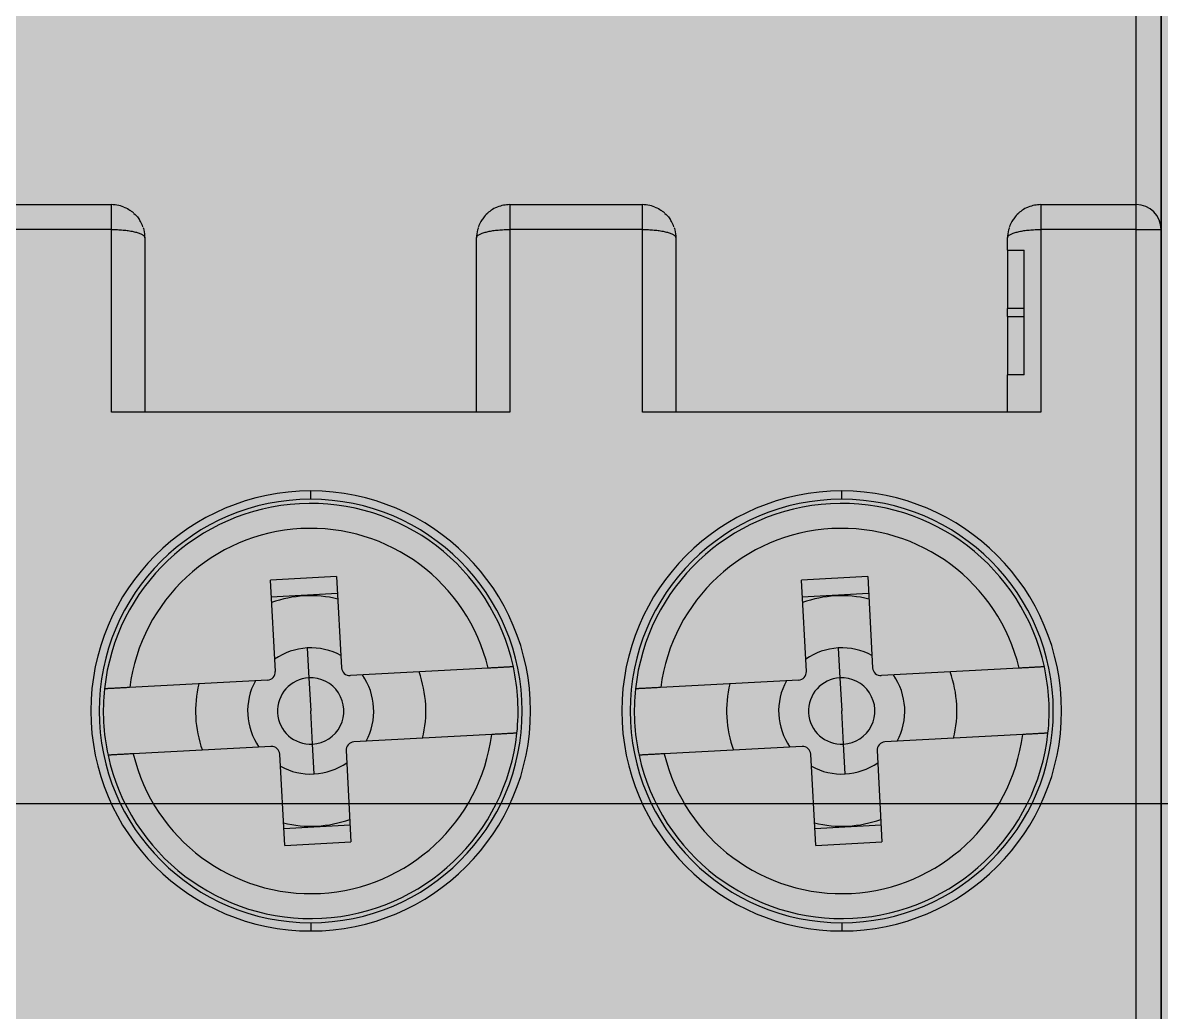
# Model space of a CAD drawing. Extents: x -20 to 2016, y -5898 to 916.
# Drawn here: x 1379.66 to 1393.38, y 655.1 to 667.02 of the extents above; entities that cross this region are included whole.
import ezdxf

# ---------------------------------------------------------------- set-up
doc = ezdxf.new("R2010")
doc.units = 0
doc.layers.add('MAIN-1', color=7, linetype='Continuous')
doc.layers.add('SYMS', color=7, linetype='Continuous')

msp = doc.modelspace()

# ---------------------------------------------------------------- hatches: boundary and pattern name
at = {"layer": 'SYMS', "true_color": 0x636466}
h = msp.add_hatch(color=251, dxfattribs=at)
h.dxf.hatch_style = 1
h.paths.add_polyline_path([(1399.586, 683.552), (1393.381, 683.552), (1393.381, 595.709), (1399.586, 595.709)])
h = msp.add_hatch(color=251, dxfattribs=at)
h.dxf.hatch_style = 1
h.paths.add_polyline_path([(1366.481, 597.033), (1393.381, 597.033), (1393.381, 676.033), (1366.481, 676.033)])

# ---------------------------------------------------------------- linework, layer by layer
at = {"layer": 'MAIN-1'}
for p, q in [((1393.081, 664.833), (1393.081, 675.733)), ((1393.381, 675.733), (1393.381, 664.533)), ((1379.131, 664.833), (1380.731, 664.833)), ((1380.752, 664.832), (1380.731, 664.833)), ((1380.731, 664.533), (1380.731, 664.833)), ((1380.774, 664.83), (1380.752, 664.832)), ((1380.795, 664.827), (1380.774, 664.83)), ((1380.817, 664.823), (1380.795, 664.827)), ((1380.838, 664.818), (1380.817, 664.823)), ((1380.858, 664.812), (1380.838, 664.818)), ((1380.879, 664.804), (1380.858, 664.812)), ((1380.879, 664.804), (1380.891, 664.799)), ((1380.891, 664.799), (1380.904, 664.793)), ((1385.37, 664.799), (1385.358, 664.793)), ((1385.38, 664.803), (1385.37, 664.799)), ((1385.398, 664.81), (1385.38, 664.803)), ((1385.417, 664.816), (1385.398, 664.81)), ((1385.435, 664.821), (1385.417, 664.816)), ((1385.454, 664.825), (1385.435, 664.821)), ((1385.473, 664.828), (1385.454, 664.825)), ((1385.492, 664.831), (1385.473, 664.828)), ((1385.512, 664.832), (1385.492, 664.831)), ((1385.531, 664.833), (1385.512, 664.832)), ((1385.531, 664.833), (1387.131, 664.833)), ((1385.531, 664.833), (1385.531, 664.533)), ((1387.152, 664.832), (1387.131, 664.833)), ((1387.131, 664.533), (1387.131, 664.833)), ((1387.174, 664.83), (1387.152, 664.832)), ((1387.195, 664.827), (1387.174, 664.83)), ((1387.217, 664.823), (1387.195, 664.827)), ((1387.238, 664.818), (1387.217, 664.823)), ((1387.258, 664.812), (1387.238, 664.818)), ((1387.279, 664.804), (1387.258, 664.812)), ((1387.279, 664.804), (1387.291, 664.799)), ((1387.291, 664.799), (1387.304, 664.793)), ((1391.77, 664.799), (1391.758, 664.793)), ((1391.78, 664.803), (1391.77, 664.799)), ((1391.798, 664.81), (1391.78, 664.803)), ((1391.817, 664.816), (1391.798, 664.81)), ((1391.835, 664.821), (1391.817, 664.816)), ((1391.854, 664.825), (1391.835, 664.821)), ((1391.873, 664.828), (1391.854, 664.825)), ((1391.892, 664.831), (1391.873, 664.828)), ((1391.912, 664.832), (1391.892, 664.831)), ((1391.931, 664.833), (1391.912, 664.832)), ((1391.931, 664.833), (1393.081, 664.833)), ((1391.931, 664.833), (1391.931, 664.533)), ((1393.081, 664.533), (1393.081, 664.833)), ((1380.904, 664.793), (1380.923, 664.784)), ((1380.923, 664.784), (1380.941, 664.773)), ((1380.941, 664.773), (1380.951, 664.767)), ((1380.951, 664.767), (1380.957, 664.762)), ((1380.965, 664.757), (1380.957, 664.762)), ((1380.972, 664.751), (1380.965, 664.757)), ((1380.98, 664.746), (1380.972, 664.751)), ((1380.987, 664.74), (1380.98, 664.746)), ((1380.994, 664.734), (1380.987, 664.74)), ((1381.001, 664.727), (1380.994, 664.734)), ((1381.001, 664.727), (1381.015, 664.714)), ((1381.015, 664.714), (1381.028, 664.7)), ((1381.028, 664.7), (1381.042, 664.684)), ((1381.042, 664.684), (1381.058, 664.663)), ((1381.058, 664.663), (1381.067, 664.649)), ((1381.071, 664.643), (1381.062, 664.657)), ((1381.067, 664.649), (1381.062, 664.657)), ((1385.2, 664.657), (1385.191, 664.643)), ((1385.204, 664.663), (1385.194, 664.649)), ((1385.194, 664.649), (1385.2, 664.657)), ((1385.22, 664.684), (1385.204, 664.663)), ((1385.234, 664.7), (1385.22, 664.684)), ((1385.247, 664.714), (1385.234, 664.7)), ((1385.261, 664.727), (1385.247, 664.714)), ((1385.267, 664.734), (1385.261, 664.727)), ((1385.275, 664.74), (1385.267, 664.734)), ((1385.282, 664.746), (1385.275, 664.74)), ((1385.289, 664.751), (1385.282, 664.746)), ((1385.297, 664.757), (1385.289, 664.751)), ((1385.304, 664.762), (1385.297, 664.757)), ((1385.311, 664.767), (1385.304, 664.762)), ((1385.321, 664.773), (1385.311, 664.767)), ((1385.339, 664.784), (1385.321, 664.773)), ((1385.358, 664.793), (1385.339, 664.784)), ((1387.304, 664.793), (1387.323, 664.784)), ((1387.323, 664.784), (1387.341, 664.773)), ((1387.341, 664.773), (1387.351, 664.767)), ((1387.351, 664.767), (1387.357, 664.762)), ((1387.365, 664.757), (1387.357, 664.762)), ((1387.372, 664.751), (1387.365, 664.757)), ((1387.38, 664.746), (1387.372, 664.751)), ((1387.387, 664.74), (1387.38, 664.746)), ((1387.394, 664.734), (1387.387, 664.74)), ((1387.401, 664.727), (1387.394, 664.734)), ((1387.401, 664.727), (1387.415, 664.714)), ((1387.415, 664.714), (1387.428, 664.7)), ((1387.428, 664.7), (1387.442, 664.684)), ((1387.442, 664.684), (1387.458, 664.663)), ((1387.458, 664.663), (1387.467, 664.649)), ((1387.471, 664.643), (1387.462, 664.657)), ((1387.467, 664.649), (1387.462, 664.657)), ((1391.6, 664.657), (1391.591, 664.643)), ((1391.604, 664.663), (1391.594, 664.649)), ((1391.594, 664.649), (1391.6, 664.657)), ((1391.62, 664.684), (1391.604, 664.663)), ((1391.634, 664.7), (1391.62, 664.684)), ((1391.647, 664.714), (1391.634, 664.7)), ((1391.661, 664.727), (1391.647, 664.714)), ((1391.667, 664.734), (1391.661, 664.727)), ((1391.675, 664.74), (1391.667, 664.734)), ((1391.682, 664.746), (1391.675, 664.74)), ((1391.689, 664.751), (1391.682, 664.746)), ((1391.697, 664.757), (1391.689, 664.751)), ((1391.704, 664.762), (1391.697, 664.757)), ((1391.711, 664.767), (1391.704, 664.762)), ((1391.721, 664.773), (1391.711, 664.767)), ((1391.739, 664.784), (1391.721, 664.773)), ((1391.758, 664.793), (1391.739, 664.784)), ((1380.731, 664.533), (1379.131, 664.533)), ((1380.731, 662.333), (1380.731, 664.533)), ((1380.731, 664.533), (1380.748, 664.532)), ((1380.748, 664.532), (1380.766, 664.532)), ((1380.766, 664.532), (1380.784, 664.532)), ((1380.784, 664.532), (1380.801, 664.531)), ((1380.801, 664.531), (1380.818, 664.53)), ((1380.818, 664.53), (1380.835, 664.529)), ((1380.835, 664.529), (1380.852, 664.528)), ((1380.852, 664.528), (1380.869, 664.526)), ((1380.869, 664.526), (1380.886, 664.525)), ((1380.886, 664.525), (1380.902, 664.523)), ((1380.902, 664.523), (1380.918, 664.521)), ((1380.918, 664.521), (1380.933, 664.519)), ((1381.08, 664.628), (1381.071, 664.643)), ((1381.088, 664.613), (1381.08, 664.628)), ((1381.096, 664.597), (1381.088, 664.613)), ((1381.102, 664.581), (1381.096, 664.597)), ((1381.108, 664.565), (1381.102, 664.581)), ((1381.11, 664.559), (1381.114, 664.547)), ((1381.114, 664.547), (1381.119, 664.528)), ((1381.119, 664.528), (1381.125, 664.503)), ((1385.142, 664.528), (1385.137, 664.503)), ((1385.148, 664.547), (1385.142, 664.528)), ((1385.151, 664.559), (1385.148, 664.547)), ((1385.159, 664.581), (1385.153, 664.564)), ((1385.166, 664.597), (1385.159, 664.581)), ((1385.174, 664.613), (1385.166, 664.597)), ((1385.182, 664.628), (1385.174, 664.613)), ((1385.191, 664.643), (1385.182, 664.628)), ((1385.328, 664.519), (1385.344, 664.521)), ((1385.344, 664.521), (1385.36, 664.523)), ((1385.36, 664.523), (1385.376, 664.525)), ((1385.376, 664.525), (1385.392, 664.526)), ((1385.392, 664.526), (1385.409, 664.528)), ((1385.409, 664.528), (1385.426, 664.529)), ((1385.426, 664.529), (1385.443, 664.53)), ((1385.443, 664.53), (1385.461, 664.531)), ((1385.461, 664.531), (1385.478, 664.532)), ((1385.478, 664.532), (1385.496, 664.532)), ((1385.496, 664.532), (1385.513, 664.532)), ((1385.513, 664.532), (1385.531, 664.533)), ((1387.131, 664.533), (1385.531, 664.533)), ((1385.531, 664.533), (1385.531, 662.333)), ((1387.131, 662.333), (1387.131, 664.533)), ((1387.131, 664.533), (1387.148, 664.532)), ((1387.148, 664.532), (1387.166, 664.532)), ((1387.166, 664.532), (1387.184, 664.532)), ((1387.184, 664.532), (1387.201, 664.531)), ((1387.201, 664.531), (1387.218, 664.53)), ((1387.218, 664.53), (1387.235, 664.529)), ((1387.235, 664.529), (1387.252, 664.528)), ((1387.252, 664.528), (1387.269, 664.526)), ((1387.269, 664.526), (1387.286, 664.525)), ((1387.286, 664.525), (1387.302, 664.523)), ((1387.302, 664.523), (1387.318, 664.521)), ((1387.318, 664.521), (1387.333, 664.519)), ((1387.48, 664.628), (1387.471, 664.643)), ((1387.488, 664.613), (1387.48, 664.628)), ((1387.496, 664.597), (1387.488, 664.613)), ((1387.502, 664.581), (1387.496, 664.597)), ((1387.508, 664.565), (1387.502, 664.581)), ((1387.51, 664.559), (1387.514, 664.547)), ((1387.514, 664.547), (1387.519, 664.528)), ((1387.519, 664.528), (1387.525, 664.503)), ((1391.542, 664.528), (1391.537, 664.503)), ((1391.548, 664.547), (1391.542, 664.528)), ((1391.551, 664.559), (1391.548, 664.547)), ((1391.559, 664.581), (1391.553, 664.564)), ((1391.566, 664.597), (1391.559, 664.581)), ((1391.574, 664.613), (1391.566, 664.597)), ((1391.582, 664.628), (1391.574, 664.613)), ((1391.591, 664.643), (1391.582, 664.628)), ((1391.728, 664.519), (1391.744, 664.521)), ((1391.744, 664.521), (1391.76, 664.523)), ((1391.76, 664.523), (1391.776, 664.525)), ((1391.776, 664.525), (1391.792, 664.526)), ((1391.792, 664.526), (1391.809, 664.528)), ((1391.809, 664.528), (1391.826, 664.529)), ((1391.826, 664.529), (1391.843, 664.53)), ((1391.843, 664.53), (1391.861, 664.531)), ((1391.861, 664.531), (1391.878, 664.532)), ((1391.878, 664.532), (1391.896, 664.532)), ((1391.896, 664.532), (1391.913, 664.532)), ((1391.913, 664.532), (1391.931, 664.533)), ((1393.081, 664.533), (1391.931, 664.533)), ((1391.931, 664.533), (1391.931, 662.333)), ((1393.081, 654.933), (1393.081, 664.533)), ((1393.081, 664.533), (1393.381, 664.533)), ((1393.381, 664.533), (1393.381, 654.933)), ((1380.933, 664.519), (1380.949, 664.517)), ((1380.949, 664.517), (1380.963, 664.514)), ((1380.963, 664.514), (1380.978, 664.511)), ((1380.978, 664.511), (1380.991, 664.508)), ((1380.991, 664.508), (1381.005, 664.505)), ((1381.005, 664.505), (1381.018, 664.502)), ((1381.018, 664.502), (1381.03, 664.499)), ((1381.03, 664.499), (1381.041, 664.496)), ((1381.041, 664.496), (1381.053, 664.492)), ((1381.053, 664.492), (1381.063, 664.489)), ((1381.063, 664.489), (1381.073, 664.485)), ((1381.073, 664.485), (1381.082, 664.481)), ((1381.082, 664.481), (1381.09, 664.477)), ((1381.09, 664.477), (1381.098, 664.472)), ((1381.098, 664.472), (1381.105, 664.468)), ((1381.105, 664.468), (1381.111, 664.464)), ((1381.111, 664.464), (1381.116, 664.46)), ((1381.116, 664.46), (1381.12, 664.456)), ((1381.12, 664.456), (1381.124, 664.451)), ((1381.124, 664.451), (1381.127, 664.447)), ((1381.125, 664.503), (1381.128, 664.479)), ((1381.127, 664.447), (1381.129, 664.442)), ((1381.128, 664.479), (1381.13, 664.454)), ((1381.129, 664.442), (1381.13, 664.438)), ((1381.13, 664.454), (1381.131, 664.433)), ((1381.13, 664.438), (1381.131, 664.433)), ((1381.131, 664.433), (1381.131, 662.333)), ((1385.134, 664.479), (1385.131, 664.454)), ((1385.131, 664.454), (1385.131, 664.433)), ((1385.131, 664.438), (1385.132, 664.442)), ((1385.131, 664.433), (1385.131, 664.438)), ((1385.131, 662.333), (1385.131, 664.433)), ((1385.132, 664.442), (1385.135, 664.447)), ((1385.137, 664.503), (1385.134, 664.479)), ((1385.135, 664.447), (1385.137, 664.451)), ((1385.137, 664.451), (1385.141, 664.456)), ((1385.141, 664.456), (1385.146, 664.46)), ((1385.146, 664.46), (1385.151, 664.464)), ((1385.151, 664.464), (1385.157, 664.468)), ((1385.157, 664.468), (1385.164, 664.472)), ((1385.164, 664.472), (1385.172, 664.477)), ((1385.172, 664.477), (1385.18, 664.481)), ((1385.18, 664.481), (1385.189, 664.485)), ((1385.189, 664.485), (1385.199, 664.489)), ((1385.199, 664.489), (1385.209, 664.492)), ((1385.209, 664.492), (1385.22, 664.496)), ((1385.22, 664.496), (1385.232, 664.499)), ((1385.232, 664.499), (1385.244, 664.502)), ((1385.244, 664.502), (1385.257, 664.505)), ((1385.257, 664.505), (1385.27, 664.508)), ((1385.27, 664.508), (1385.284, 664.511)), ((1385.284, 664.511), (1385.298, 664.514)), ((1385.298, 664.514), (1385.313, 664.517)), ((1385.313, 664.517), (1385.328, 664.519)), ((1387.333, 664.519), (1387.349, 664.517)), ((1387.349, 664.517), (1387.363, 664.514)), ((1387.363, 664.514), (1387.378, 664.511)), ((1387.378, 664.511), (1387.391, 664.508)), ((1387.391, 664.508), (1387.405, 664.505)), ((1387.405, 664.505), (1387.418, 664.502)), ((1387.418, 664.502), (1387.43, 664.499)), ((1387.43, 664.499), (1387.441, 664.496)), ((1387.441, 664.496), (1387.453, 664.492)), ((1387.453, 664.492), (1387.463, 664.489)), ((1387.463, 664.489), (1387.473, 664.485)), ((1387.473, 664.485), (1387.482, 664.481)), ((1387.482, 664.481), (1387.49, 664.477)), ((1387.49, 664.477), (1387.498, 664.472)), ((1387.498, 664.472), (1387.505, 664.468)), ((1387.505, 664.468), (1387.511, 664.464)), ((1387.511, 664.464), (1387.516, 664.46)), ((1387.516, 664.46), (1387.52, 664.456)), ((1387.52, 664.456), (1387.524, 664.451)), ((1387.524, 664.451), (1387.527, 664.447)), ((1387.525, 664.503), (1387.528, 664.479)), ((1387.527, 664.447), (1387.529, 664.442)), ((1387.528, 664.479), (1387.53, 664.454)), ((1387.529, 664.442), (1387.53, 664.438)), ((1387.53, 664.454), (1387.531, 664.433)), ((1387.53, 664.438), (1387.531, 664.433)), ((1387.531, 664.433), (1387.531, 662.333)), ((1391.534, 664.479), (1391.531, 664.454)), ((1391.531, 664.454), (1391.531, 664.433)), ((1391.531, 664.438), (1391.532, 664.442)), ((1391.531, 664.433), (1391.531, 664.438)), ((1391.531, 664.283), (1391.531, 664.433)), ((1391.532, 664.442), (1391.535, 664.447)), ((1391.537, 664.503), (1391.534, 664.479)), ((1391.535, 664.447), (1391.537, 664.451)), ((1391.537, 664.451), (1391.541, 664.456)), ((1391.541, 664.456), (1391.546, 664.46)), ((1391.546, 664.46), (1391.551, 664.464)), ((1391.551, 664.464), (1391.557, 664.468)), ((1391.557, 664.468), (1391.564, 664.472)), ((1391.564, 664.472), (1391.572, 664.477)), ((1391.572, 664.477), (1391.58, 664.481)), ((1391.58, 664.481), (1391.589, 664.485)), ((1391.589, 664.485), (1391.599, 664.489)), ((1391.599, 664.489), (1391.609, 664.492)), ((1391.609, 664.492), (1391.62, 664.496)), ((1391.62, 664.496), (1391.632, 664.499)), ((1391.632, 664.499), (1391.644, 664.502)), ((1391.644, 664.502), (1391.657, 664.505)), ((1391.657, 664.505), (1391.67, 664.508)), ((1391.67, 664.508), (1391.684, 664.511)), ((1391.684, 664.511), (1391.698, 664.514)), ((1391.698, 664.514), (1391.713, 664.517)), ((1391.713, 664.517), (1391.728, 664.519)), ((1391.531, 664.283), (1391.531, 663.583)), ((1391.531, 664.283), (1391.731, 664.283)), ((1391.731, 662.783), (1391.731, 664.283)), ((1391.531, 663.483), (1391.531, 663.583)), ((1391.731, 663.583), (1391.531, 663.583)), ((1391.531, 663.483), (1391.531, 662.783)), ((1391.531, 663.483), (1391.731, 663.483)), ((1391.531, 662.333), (1391.531, 662.783)), ((1391.731, 662.783), (1391.531, 662.783)), ((1385.531, 662.333), (1380.731, 662.333)), ((1391.931, 662.333), (1387.131, 662.333)), ((1383.131, 661.283), (1383.131, 661.383)), ((1389.531, 661.283), (1389.531, 661.383)), ((1383.444, 660.352), (1382.645, 660.309)), ((1382.705, 659.21), (1382.645, 660.309)), ((1383.444, 660.352), (1383.503, 659.253)), ((1389.844, 660.352), (1389.045, 660.309)), ((1389.105, 659.21), (1389.045, 660.309)), ((1389.844, 660.352), (1389.903, 659.253)), ((1382.656, 660.109), (1383.455, 660.152)), ((1389.056, 660.109), (1389.855, 660.152)), ((1383.09, 659.491), (1383.109, 659.132)), ((1389.49, 659.491), (1389.509, 659.132)), ((1385.27, 659.248), (1383.609, 659.159)), ((1385.284, 659.249), (1385.27, 659.248)), ((1385.298, 659.25), (1385.284, 659.249)), ((1385.312, 659.251), (1385.298, 659.25)), ((1385.325, 659.251), (1385.312, 659.251)), ((1385.339, 659.252), (1385.325, 659.251)), ((1385.352, 659.253), (1385.339, 659.252)), ((1385.365, 659.254), (1385.352, 659.253)), ((1385.377, 659.254), (1385.365, 659.254)), ((1385.39, 659.255), (1385.377, 659.254)), ((1385.402, 659.256), (1385.39, 659.255)), ((1385.414, 659.256), (1385.402, 659.256)), ((1385.426, 659.257), (1385.414, 659.256)), ((1385.438, 659.258), (1385.426, 659.257)), ((1385.449, 659.258), (1385.438, 659.258)), ((1385.46, 659.259), (1385.449, 659.258)), ((1385.471, 659.259), (1385.46, 659.259)), ((1385.481, 659.26), (1385.471, 659.259)), ((1385.49, 659.26), (1385.481, 659.26)), ((1385.499, 659.261), (1385.49, 659.26)), ((1385.508, 659.261), (1385.499, 659.261)), ((1385.516, 659.262), (1385.508, 659.261)), ((1385.524, 659.262), (1385.516, 659.262)), ((1385.531, 659.263), (1385.524, 659.262)), ((1385.538, 659.263), (1385.531, 659.263)), ((1385.544, 659.263), (1385.538, 659.263)), ((1385.549, 659.264), (1385.544, 659.263)), ((1385.554, 659.264), (1385.549, 659.264)), ((1385.559, 659.264), (1385.554, 659.264)), ((1385.563, 659.264), (1385.559, 659.264)), ((1385.566, 659.264), (1385.563, 659.264)), ((1385.569, 659.265), (1385.566, 659.264)), ((1385.571, 659.265), (1385.569, 659.265)), ((1385.572, 659.265), (1385.571, 659.265)), ((1385.573, 659.265), (1385.572, 659.265)), ((1385.574, 659.265), (1385.573, 659.265)), ((1391.67, 659.248), (1390.009, 659.159)), ((1391.684, 659.249), (1391.67, 659.248)), ((1391.698, 659.25), (1391.684, 659.249)), ((1391.712, 659.251), (1391.698, 659.25)), ((1391.725, 659.251), (1391.712, 659.251)), ((1391.739, 659.252), (1391.725, 659.251)), ((1391.752, 659.253), (1391.739, 659.252)), ((1391.765, 659.254), (1391.752, 659.253)), ((1391.777, 659.254), (1391.765, 659.254)), ((1391.79, 659.255), (1391.777, 659.254)), ((1391.802, 659.256), (1391.79, 659.255)), ((1391.814, 659.256), (1391.802, 659.256)), ((1391.826, 659.257), (1391.814, 659.256)), ((1391.838, 659.258), (1391.826, 659.257)), ((1391.849, 659.258), (1391.838, 659.258)), ((1391.86, 659.259), (1391.849, 659.258)), ((1391.871, 659.259), (1391.86, 659.259)), ((1391.881, 659.26), (1391.871, 659.259)), ((1391.89, 659.26), (1391.881, 659.26)), ((1391.899, 659.261), (1391.89, 659.26)), ((1391.908, 659.261), (1391.899, 659.261)), ((1391.916, 659.262), (1391.908, 659.261)), ((1391.924, 659.262), (1391.916, 659.262)), ((1391.931, 659.263), (1391.924, 659.262)), ((1391.938, 659.263), (1391.931, 659.263)), ((1391.944, 659.263), (1391.938, 659.263)), ((1391.949, 659.264), (1391.944, 659.263)), ((1391.954, 659.264), (1391.949, 659.264)), ((1391.959, 659.264), (1391.954, 659.264)), ((1391.963, 659.264), (1391.959, 659.264)), ((1391.966, 659.264), (1391.963, 659.264)), ((1391.969, 659.265), (1391.966, 659.264)), ((1391.971, 659.265), (1391.969, 659.265)), ((1391.972, 659.265), (1391.971, 659.265)), ((1391.973, 659.265), (1391.972, 659.265)), ((1391.974, 659.265), (1391.973, 659.265)), ((1382.61, 659.105), (1380.949, 659.016)), ((1383.109, 659.132), (1383.131, 658.733)), ((1389.01, 659.105), (1387.349, 659.016)), ((1389.509, 659.132), (1389.531, 658.733)), ((1380.646, 658.999), (1380.645, 658.999)), ((1380.645, 658.999), (1380.645, 658.999)), ((1380.648, 658.999), (1380.646, 658.999)), ((1380.65, 659), (1380.648, 658.999)), ((1380.653, 659), (1380.65, 659)), ((1380.656, 659), (1380.653, 659)), ((1380.66, 659), (1380.656, 659)), ((1380.664, 659), (1380.66, 659)), ((1380.669, 659.001), (1380.664, 659)), ((1380.675, 659.001), (1380.669, 659.001)), ((1380.681, 659.001), (1380.675, 659.001)), ((1380.687, 659.002), (1380.681, 659.001)), ((1380.695, 659.002), (1380.687, 659.002)), ((1380.702, 659.002), (1380.695, 659.002)), ((1380.711, 659.003), (1380.702, 659.002)), ((1380.719, 659.003), (1380.711, 659.003)), ((1380.728, 659.004), (1380.719, 659.003)), ((1380.738, 659.004), (1380.728, 659.004)), ((1380.748, 659.005), (1380.738, 659.004)), ((1380.759, 659.005), (1380.748, 659.005)), ((1380.77, 659.006), (1380.759, 659.005)), ((1380.781, 659.007), (1380.77, 659.006)), ((1380.792, 659.007), (1380.781, 659.007)), ((1380.804, 659.008), (1380.792, 659.007)), ((1380.816, 659.008), (1380.804, 659.008)), ((1380.829, 659.009), (1380.816, 659.008)), ((1380.841, 659.01), (1380.829, 659.009)), ((1380.854, 659.01), (1380.841, 659.01)), ((1380.867, 659.011), (1380.854, 659.01)), ((1380.88, 659.012), (1380.867, 659.011)), ((1380.893, 659.013), (1380.88, 659.012)), ((1380.907, 659.013), (1380.893, 659.013)), ((1380.921, 659.014), (1380.907, 659.013)), ((1380.935, 659.015), (1380.921, 659.014)), ((1380.949, 659.016), (1380.935, 659.015)), ((1387.046, 658.999), (1387.045, 658.999)), ((1387.045, 658.999), (1387.045, 658.999)), ((1387.048, 658.999), (1387.046, 658.999)), ((1387.05, 659), (1387.048, 658.999)), ((1387.053, 659), (1387.05, 659)), ((1387.056, 659), (1387.053, 659)), ((1387.06, 659), (1387.056, 659)), ((1387.064, 659), (1387.06, 659)), ((1387.069, 659.001), (1387.064, 659)), ((1387.075, 659.001), (1387.069, 659.001)), ((1387.081, 659.001), (1387.075, 659.001)), ((1387.087, 659.002), (1387.081, 659.001)), ((1387.095, 659.002), (1387.087, 659.002)), ((1387.102, 659.002), (1387.095, 659.002)), ((1387.111, 659.003), (1387.102, 659.002)), ((1387.119, 659.003), (1387.111, 659.003)), ((1387.128, 659.004), (1387.119, 659.003)), ((1387.138, 659.004), (1387.128, 659.004)), ((1387.148, 659.005), (1387.138, 659.004)), ((1387.159, 659.005), (1387.148, 659.005)), ((1387.17, 659.006), (1387.159, 659.005)), ((1387.181, 659.007), (1387.17, 659.006)), ((1387.192, 659.007), (1387.181, 659.007)), ((1387.204, 659.008), (1387.192, 659.007)), ((1387.216, 659.008), (1387.204, 659.008)), ((1387.229, 659.009), (1387.216, 659.008)), ((1387.241, 659.01), (1387.229, 659.009)), ((1387.254, 659.01), (1387.241, 659.01)), ((1387.267, 659.011), (1387.254, 659.01)), ((1387.28, 659.012), (1387.267, 659.011)), ((1387.293, 659.013), (1387.28, 659.012)), ((1387.307, 659.013), (1387.293, 659.013)), ((1387.321, 659.014), (1387.307, 659.013)), ((1387.335, 659.015), (1387.321, 659.014)), ((1387.349, 659.016), (1387.335, 659.015)), ((1383.152, 658.333), (1383.131, 658.733)), ((1389.552, 658.333), (1389.531, 658.733)), ((1385.313, 658.45), (1383.652, 658.36)), ((1385.327, 658.45), (1385.313, 658.45)), ((1385.341, 658.451), (1385.327, 658.45)), ((1385.355, 658.452), (1385.341, 658.451)), ((1385.368, 658.453), (1385.355, 658.452)), ((1385.382, 658.453), (1385.368, 658.453)), ((1385.395, 658.454), (1385.382, 658.453)), ((1385.408, 658.455), (1385.395, 658.454)), ((1385.421, 658.455), (1385.408, 658.455)), ((1385.433, 658.456), (1385.421, 658.455)), ((1385.445, 658.457), (1385.433, 658.456)), ((1385.457, 658.457), (1385.445, 658.457)), ((1385.469, 658.458), (1385.457, 658.457)), ((1385.481, 658.459), (1385.469, 658.458)), ((1385.492, 658.459), (1385.481, 658.459)), ((1385.503, 658.46), (1385.492, 658.459)), ((1385.514, 658.46), (1385.503, 658.46)), ((1385.524, 658.461), (1385.514, 658.46)), ((1385.533, 658.462), (1385.524, 658.461)), ((1385.542, 658.462), (1385.533, 658.462)), ((1385.551, 658.462), (1385.542, 658.462)), ((1385.559, 658.463), (1385.551, 658.462)), ((1385.567, 658.463), (1385.559, 658.463)), ((1385.574, 658.464), (1385.567, 658.463)), ((1385.581, 658.464), (1385.574, 658.464)), ((1385.587, 658.464), (1385.581, 658.464)), ((1385.592, 658.465), (1385.587, 658.464)), ((1385.597, 658.465), (1385.592, 658.465)), ((1385.602, 658.465), (1385.597, 658.465)), ((1385.606, 658.465), (1385.602, 658.465)), ((1385.609, 658.466), (1385.606, 658.465)), ((1385.612, 658.466), (1385.609, 658.466)), ((1385.614, 658.466), (1385.612, 658.466)), ((1385.615, 658.466), (1385.614, 658.466)), ((1385.616, 658.466), (1385.615, 658.466)), ((1385.617, 658.466), (1385.616, 658.466)), ((1391.713, 658.45), (1390.052, 658.36)), ((1391.727, 658.45), (1391.713, 658.45)), ((1391.741, 658.451), (1391.727, 658.45)), ((1391.755, 658.452), (1391.741, 658.451)), ((1391.768, 658.453), (1391.755, 658.452)), ((1391.782, 658.453), (1391.768, 658.453)), ((1391.795, 658.454), (1391.782, 658.453)), ((1391.808, 658.455), (1391.795, 658.454)), ((1391.821, 658.455), (1391.808, 658.455)), ((1391.833, 658.456), (1391.821, 658.455)), ((1391.845, 658.457), (1391.833, 658.456)), ((1391.857, 658.457), (1391.845, 658.457)), ((1391.869, 658.458), (1391.857, 658.457)), ((1391.881, 658.459), (1391.869, 658.458)), ((1391.892, 658.459), (1391.881, 658.459)), ((1391.903, 658.46), (1391.892, 658.459)), ((1391.914, 658.46), (1391.903, 658.46)), ((1391.924, 658.461), (1391.914, 658.46)), ((1391.933, 658.462), (1391.924, 658.461)), ((1391.942, 658.462), (1391.933, 658.462)), ((1391.951, 658.462), (1391.942, 658.462)), ((1391.959, 658.463), (1391.951, 658.462)), ((1391.967, 658.463), (1391.959, 658.463)), ((1391.974, 658.464), (1391.967, 658.463)), ((1391.981, 658.464), (1391.974, 658.464)), ((1391.987, 658.464), (1391.981, 658.464)), ((1391.992, 658.465), (1391.987, 658.464)), ((1391.997, 658.465), (1391.992, 658.465)), ((1392.002, 658.465), (1391.997, 658.465)), ((1392.006, 658.465), (1392.002, 658.465)), ((1392.009, 658.466), (1392.006, 658.465)), ((1392.012, 658.466), (1392.009, 658.466)), ((1392.014, 658.466), (1392.012, 658.466)), ((1392.015, 658.466), (1392.014, 658.466)), ((1392.016, 658.466), (1392.015, 658.466)), ((1392.017, 658.466), (1392.016, 658.466)), ((1380.835, 658.208), (1380.824, 658.208)), ((1380.847, 658.209), (1380.835, 658.208)), ((1380.859, 658.21), (1380.847, 658.209)), ((1380.872, 658.21), (1380.859, 658.21)), ((1380.884, 658.211), (1380.872, 658.21)), ((1380.897, 658.212), (1380.884, 658.211)), ((1380.91, 658.212), (1380.897, 658.212)), ((1380.923, 658.213), (1380.91, 658.212)), ((1380.936, 658.214), (1380.923, 658.213)), ((1380.95, 658.215), (1380.936, 658.214)), ((1380.964, 658.215), (1380.95, 658.215)), ((1380.978, 658.216), (1380.964, 658.215)), ((1380.992, 658.217), (1380.978, 658.216)), ((1382.653, 658.306), (1380.992, 658.217)), ((1382.818, 657.113), (1382.758, 658.212)), ((1383.172, 657.974), (1383.152, 658.333)), ((1383.557, 658.255), (1383.616, 657.156)), ((1387.235, 658.208), (1387.224, 658.208)), ((1387.247, 658.209), (1387.235, 658.208)), ((1387.259, 658.21), (1387.247, 658.209)), ((1387.272, 658.21), (1387.259, 658.21)), ((1387.284, 658.211), (1387.272, 658.21)), ((1387.297, 658.212), (1387.284, 658.211)), ((1387.31, 658.212), (1387.297, 658.212)), ((1387.323, 658.213), (1387.31, 658.212)), ((1387.336, 658.214), (1387.323, 658.213)), ((1387.35, 658.215), (1387.336, 658.214)), ((1387.364, 658.215), (1387.35, 658.215)), ((1387.378, 658.216), (1387.364, 658.215)), ((1387.392, 658.217), (1387.378, 658.216)), ((1389.053, 658.306), (1387.392, 658.217)), ((1389.218, 657.113), (1389.158, 658.212)), ((1389.572, 657.974), (1389.552, 658.333)), ((1389.957, 658.255), (1390.016, 657.156)), ((1380.689, 658.2), (1380.688, 658.2)), ((1380.688, 658.2), (1380.688, 658.2)), ((1380.691, 658.201), (1380.689, 658.2)), ((1380.693, 658.201), (1380.691, 658.201)), ((1380.696, 658.201), (1380.693, 658.201)), ((1380.699, 658.201), (1380.696, 658.201)), ((1380.703, 658.201), (1380.699, 658.201)), ((1380.707, 658.201), (1380.703, 658.201)), ((1380.712, 658.202), (1380.707, 658.201)), ((1380.718, 658.202), (1380.712, 658.202)), ((1380.724, 658.202), (1380.718, 658.202)), ((1380.731, 658.203), (1380.724, 658.202)), ((1380.738, 658.203), (1380.731, 658.203)), ((1380.745, 658.203), (1380.738, 658.203)), ((1380.754, 658.204), (1380.745, 658.203)), ((1380.762, 658.204), (1380.754, 658.204)), ((1380.771, 658.205), (1380.762, 658.204)), ((1380.781, 658.205), (1380.771, 658.205)), ((1380.791, 658.206), (1380.781, 658.205)), ((1380.802, 658.207), (1380.791, 658.206)), ((1380.813, 658.207), (1380.802, 658.207)), ((1380.824, 658.208), (1380.813, 658.207)), ((1387.089, 658.2), (1387.088, 658.2)), ((1387.088, 658.2), (1387.088, 658.2)), ((1387.091, 658.201), (1387.089, 658.2)), ((1387.093, 658.201), (1387.091, 658.201)), ((1387.096, 658.201), (1387.093, 658.201)), ((1387.099, 658.201), (1387.096, 658.201)), ((1387.103, 658.201), (1387.099, 658.201)), ((1387.107, 658.201), (1387.103, 658.201)), ((1387.112, 658.202), (1387.107, 658.201)), ((1387.118, 658.202), (1387.112, 658.202)), ((1387.124, 658.202), (1387.118, 658.202)), ((1387.131, 658.203), (1387.124, 658.202)), ((1387.138, 658.203), (1387.131, 658.203)), ((1387.145, 658.203), (1387.138, 658.203)), ((1387.154, 658.204), (1387.145, 658.203)), ((1387.162, 658.204), (1387.154, 658.204)), ((1387.171, 658.205), (1387.162, 658.204)), ((1387.181, 658.205), (1387.171, 658.205)), ((1387.191, 658.206), (1387.181, 658.205)), ((1387.202, 658.207), (1387.191, 658.206)), ((1387.213, 658.207), (1387.202, 658.207)), ((1387.224, 658.208), (1387.213, 658.207)), ((1383.606, 657.356), (1382.807, 657.313)), ((1390.006, 657.356), (1389.207, 657.313)), ((1382.818, 657.113), (1383.616, 657.156)), ((1389.218, 657.113), (1390.016, 657.156)), ((1383.131, 656.183), (1383.131, 656.083)), ((1389.531, 656.183), (1389.531, 656.083))]:
    msp.add_line(p, q, dxfattribs=at)
for centre, radius, start, end in [((1393.081, 664.533), 0.3, 0, 90), ((1383.131, 658.733), 2.65, 0, 180), ((1389.531, 658.733), 2.65, 0, 180), ((1383.131, 658.733), 2.55, 90, 270), ((1383.131, 658.733), 2.5, 12.2917, 173.8779), ((1383.131, 658.733), 2.55, 270, 90), ((1389.531, 658.733), 2.55, 90, 270), ((1389.531, 658.733), 2.5, 12.2917, 173.8779), ((1389.531, 658.733), 2.55, 270, 90), ((1383.131, 658.733), 2.2, 13.5605, 172.6091), ((1389.531, 658.733), 2.2, 13.5605, 172.6091), ((1383.131, 658.733), 1.388, 93.0848, 109.8381), ((1383.131, 658.733), 1.388, 76.3316, 93.0848), ((1389.531, 658.733), 1.388, 93.0848, 109.8381), ((1389.531, 658.733), 1.388, 76.3316, 93.0848), ((1383.131, 658.733), 0.76, 93.0849, 124.8522), ((1383.131, 658.733), 0.76, 61.3174, 93.0849), ((1389.531, 658.733), 0.76, 93.0849, 124.8522), ((1389.531, 658.733), 0.76, 61.3174, 93.0849), ((1382.605, 659.205), 0.1, 273.0846, 3.0846), ((1383.603, 659.259), 0.1, 183.0846, 273.0846), ((1383.131, 658.733), 1.388, 346.3316, 19.8381), ((1383.131, 658.733), 2.5, 3.0848, 12.2917), ((1389.005, 659.205), 0.1, 273.0846, 3.0846), ((1390.003, 659.259), 0.1, 183.0846, 273.0846), ((1389.531, 658.733), 1.388, 346.3316, 19.8381), ((1389.531, 658.733), 2.5, 3.0848, 12.2917), ((1383.131, 658.733), 1.388, 166.3316, 199.8381), ((1383.131, 658.733), 0.76, 151.3174, 214.8521), ((1383.131, 658.733), 0.4, 93.0849, 273.0848), ((1383.131, 658.733), 0.4, 273.0848, 93.0849), ((1383.131, 658.733), 0.76, 331.3175, 34.8522), ((1389.531, 658.733), 1.388, 166.3316, 199.8381), ((1389.531, 658.733), 0.76, 151.3174, 214.8521), ((1389.531, 658.733), 0.4, 93.0849, 273.0848), ((1389.531, 658.733), 0.4, 273.0848, 93.0849), ((1389.531, 658.733), 0.76, 331.3175, 34.8522), ((1383.131, 658.733), 2.5, 173.8779, 183.0848), ((1389.531, 658.733), 2.5, 173.8779, 183.0848), ((1383.131, 658.733), 2.5, 353.8779, 3.0848), ((1389.531, 658.733), 2.5, 353.8779, 3.0848), ((1383.131, 658.733), 2.65, 180, 0), ((1389.531, 658.733), 2.65, 180, 0), ((1383.131, 658.733), 2.5, 183.0848, 192.2917), ((1389.531, 658.733), 2.5, 183.0848, 192.2917), ((1383.131, 658.733), 2.5, 192.2917, 353.8779), ((1383.131, 658.733), 2.2, 193.5605, 352.6091), ((1383.657, 658.26), 0.1, 93.0846, 183.0846), ((1389.531, 658.733), 2.5, 192.2917, 353.8779), ((1389.531, 658.733), 2.2, 193.5605, 352.6091), ((1390.057, 658.26), 0.1, 93.0846, 183.0846), ((1382.658, 658.206), 0.1, 3.0846, 93.0846), ((1389.058, 658.206), 0.1, 3.0846, 93.0846), ((1383.131, 658.733), 0.76, 273.0848, 304.8521), ((1389.531, 658.733), 0.76, 273.0848, 304.8521), ((1383.131, 658.733), 0.76, 241.3175, 273.0848), ((1389.531, 658.733), 0.76, 241.3175, 273.0848), ((1383.131, 658.733), 1.388, 273.0848, 289.8381), ((1389.531, 658.733), 1.388, 273.0848, 289.8381), ((1383.131, 658.733), 1.388, 256.3316, 273.0848), ((1389.531, 658.733), 1.388, 256.3316, 273.0848)]:
    msp.add_arc(centre, radius, start, end, dxfattribs=at)
at = {"layer": 'SYMS'}
msp.add_line((1221.214, 657.619), (1466.098, 657.619), dxfattribs=at)
for points in [[(1393.381, 683.552), (1399.586, 683.552), (1399.586, 595.709), (1393.381, 595.709)], [(1393.381, 683.552), (1399.586, 683.552), (1399.586, 595.709), (1393.381, 595.709)], [(1366.481, 676.033), (1393.381, 676.033), (1393.381, 597.033), (1366.481, 597.033)]]:
    msp.add_lwpolyline(points, close=True, dxfattribs=at)

doc.saveas('drawing.dxf')
